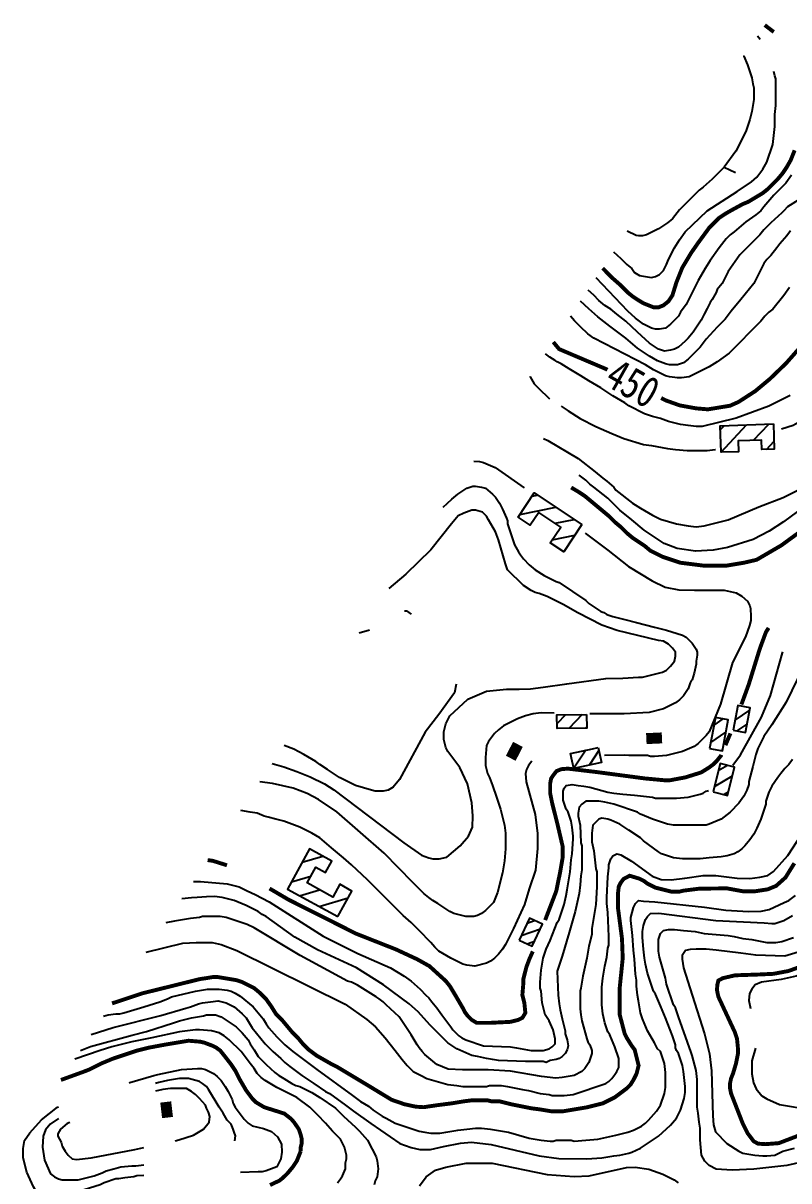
# Model space of a CAD drawing. Extents: x 35515948 to 35520624, y 3302916 to 3308279.
# Drawn here: x 35517563 to 35518052, y 3306850 to 3307589 of the extents above; entities that cross this region are included whole.
import ezdxf
from ezdxf.enums import TextEntityAlignment as Align

# ---------------------------------------------------------------- set-up
doc = ezdxf.new("R2010")
doc.units = 0
doc.header["$LTSCALE"] = 10000
doc.header["$MEASUREMENT"] = 0
doc.layers.get('0').update_dxf_attribs({"linetype": 'CONTINUOUS'})
for name, color, linetype in [('2111', 7, 'CONTINUOUS'), ('2113', 7, 'CONTINUOUS'), ('8112', 34, 'CONTINUOUS'), ('8130', 34, 'CONTINUOUS'), ('HY_DX_DGXZ', 3, 'CONTINUOUS')]:
    doc.layers.add(name, color=color, linetype=linetype)
doc.styles.add('正等线体', font='simhei.ttf', dxfattribs={"width": 0.8})

# ---------------------------------------------------------------- blocks, each defined once
blk = doc.blocks.new('401')
at = {"const_width": 0.7}
blk.add_lwpolyline([(-0.5, 0), (0.5, 0)], dxfattribs=at)
blk = doc.blocks.new('1002')
blk.add_lwpolyline([(0, 0), (0.8, 0)])

msp = doc.modelspace()

# ---------------------------------------------------------------- linework, layer by layer
at = {"layer": '2113', "linetype": 'Continuous', "ltscale": 0.005}
for p, q in [((35518008.35, 3307329.49), (35518010.98, 3307332.3)), ((35518008.82, 3307315.35), (35518025.12, 3307332.77)), ((35518029.57, 3307322.9), (35518039.25, 3307333.24)), ((35518037.86, 3307317.12), (35518042.65, 3307322.24)), ((35517888.01, 3307287.23), (35517891.36, 3307287.91)), ((35517880.21, 3307275.44), (35517903.15, 3307280.1)), ((35517902.86, 3307269.84), (35517914.94, 3307272.3)), ((35517900.96, 3307259.25), (35517915.37, 3307262.18)), ((35518019.44, 3307152.96), (35518020.12, 3307153.42)), ((35517909.34, 3307147.49), (35517904, 3307142)), ((35517920.04, 3307147.63), (35517911.43, 3307138.78)), ((35518004.31, 3307140.93), (35518010.1, 3307144.9)), ((35518017.74, 3307143.97), (35518027.21, 3307150.44)), ((35517922.96, 3307139.77), (35517922.14, 3307138.93)), ((35518019.21, 3307137.14), (35518025.52, 3307141.45)), ((35518002.23, 3307129.71), (35518011.92, 3307136.36)), ((35517922.3, 3307124.91), (35517914.78, 3307113.3)), ((35517930.74, 3307124.65), (35517924.77, 3307115.43)), ((35518009.02, 3307124.58), (35518009.83, 3307125.14)), ((35518012.83, 3307115.14), (35518007.02, 3307111.63)), ((35518015.89, 3307108.31), (35518004.49, 3307101.44)), ((35518013.36, 3307098.12), (35518010.73, 3307096.54)), ((35517741.18, 3307053.23), (35517754.41, 3307057.08)), ((35517734.38, 3307040.83), (35517746.6, 3307044.39)), ((35517755.59, 3307047.01), (35517756.39, 3307047.24)), ((35517739.51, 3307031.91), (35517752.26, 3307035.62)), ((35517751.91, 3307025.1), (35517770.51, 3307030.53)), ((35517884.83, 3307014.3), (35517889.61, 3307016.03)), ((35517881.12, 3307006.37), (35517893.39, 3307010.82)), ((35517884.9, 3307001.16), (35517889.69, 3307002.89))]:
    msp.add_line(p, q, dxfattribs=at)
for points in [[(35518042.28, 3307333.34), (35518042.82, 3307317.28), (35518034.91, 3307317.02), (35518034.71, 3307323.07), (35518019.8, 3307322.57), (35518020.03, 3307315.61), (35518008.82, 3307315.23), (35518008.26, 3307332.21)], [(35517919.9, 3307269.02), (35517908.34, 3307251.56), (35517899.67, 3307257.3), (35517906.41, 3307267.48), (35517892.3, 3307276.83), (35517886.91, 3307268.7), (35517879.15, 3307273.84), (35517889.34, 3307289.24)], [(35518016.55, 3307137.65), (35518024.52, 3307136.14), (35518027.51, 3307152.03), (35518019.54, 3307153.53)], [(35517922.85, 3307147.67), (35517922.97, 3307138.94), (35517904.05, 3307138.68), (35517903.93, 3307147.41)], [(35518001.53, 3307125.97), (35518009.7, 3307124.45), (35518013.39, 3307144.29), (35518005.22, 3307145.81)], [(35517930.31, 3307126.62), (35517932.36, 3307117.06), (35517914.7, 3307113.28), (35517913.69, 3307117.97), (35517912.65, 3307122.85), (35517926.71, 3307125.85)], [(35518003.7, 3307098.28), (35518012.84, 3307096.02), (35518017.31, 3307114.03), (35518008.17, 3307116.29)], [(35517763.92, 3307018.51), (35517772.91, 3307034.9), (35517765.13, 3307039.17), (35517760.66, 3307031.02), (35517744.21, 3307040.04), (35517749.78, 3307050.19), (35517756.11, 3307046.72), (35517760.08, 3307053.97), (35517745.87, 3307061.77), (35517731.8, 3307036.13)], [(35517879.8, 3307003.54), (35517888.16, 3306999.63), (35517894.71, 3307013.65), (35517886.35, 3307017.56)]]:
    msp.add_lwpolyline(points, close=True, dxfattribs=at)
at = {"layer": 'HY_DX_DGXZ', "linetype": 'Continuous', "ltscale": 0.005, "const_width": 2.5}
for points, elevation in [([(35518042.56, 3307583.85), (35518042.02, 3307584.19), (35518036.73, 3307588.2)], 475), ([(35517933.12, 3307432.93), (35517938.99, 3307426.91), (35517944.07, 3307422.46), (35517949.15, 3307417.38), (35517952.32, 3307414.84), (35517956.13, 3307412.3), (35517959.31, 3307410.4), (35517965.66, 3307407.86), (35517968.83, 3307407.86), (35517972.01, 3307409.13), (35517975.18, 3307411.67), (35517977.72, 3307415.48), (35517980.26, 3307423.73), (35517982.8, 3307430.08), (35517984.07, 3307433.26), (35517989.79, 3307442.78), (35517994.23, 3307449.13), (35518001.22, 3307458.66), (35518007.57, 3307465.01), (35518011.38, 3307467.55), (35518015.82, 3307470.09), (35518022.81, 3307473.9), (35518025.98, 3307475.17), (35518035.51, 3307480.88), (35518038.68, 3307483.42), (35518045.03, 3307489.77), (35518048.21, 3307493.58), (35518050.75, 3307497.39), (35518053.29, 3307501.84), (35518055.83, 3307508.19)], 475), ([(35517936.19, 3307367.92), (35517935.18, 3307368.49), (35517909.78, 3307379.28), (35517905.33, 3307381.19), (35517901.59, 3307385.68), (35517901.59, 3307385.68)], 450), ([(35518058.37, 3307381.19), (35518050.53, 3307372.27), (35518040.12, 3307362.2), (35518030.67, 3307354.32), (35518019.95, 3307347.39), (35518014.55, 3307344.99), (35518000.4, 3307342.67), (35517992.84, 3307343.3), (35517982.44, 3307345.19), (35517973.61, 3307348.34), (35517970.56, 3307349.91)], 450), ([(35518021.82, 3307154.07), (35518026.49, 3307166.85), (35518033.6, 3307189.77), (35518037.51, 3307200.36), (35518039.22, 3307203.02)], 425), ([(35518011.61, 3307128.05), (35518014.81, 3307135.62)], 425), ([(35517896.39, 3307016.31), (35517903.47, 3307034.76), (35517905.99, 3307047.04), (35517907.57, 3307056.18), (35517907.57, 3307063.42), (35517904.42, 3307076.96), (35517900.89, 3307090.99), (35517899.62, 3307097.34), (35517899.62, 3307103.69), (35517900.25, 3307106.87), (35517901.45, 3307108.68), (35517903.66, 3307111.51), (35517906.81, 3307112.77), (35517910.91, 3307113.09), (35517929.51, 3307110.88), (35517960.4, 3307106.79), (35517973.28, 3307105.6), (35517975.82, 3307105.6), (35517985.98, 3307107.5), (35517996.14, 3307110.68), (35518001.22, 3307113.85), (35518003.76, 3307115.76), (35518006.3, 3307118.3), (35518008.84, 3307121.47), (35518009.03, 3307121.93)], 425), ([(35517680.7, 3307054.65), (35517684.02, 3307054.19), (35517693.04, 3307051.33)], 425), ([(35517619.6, 3306963.09), (35517638.93, 3306969.5), (35517675.81, 3306978.63), (35517679.91, 3306979.23), (35517683.72, 3306979.87), (35517687.53, 3306979.87), (35517698.96, 3306977.96), (35517702.77, 3306976.69), (35517710.39, 3306972.88), (35517714.2, 3306969.71), (35517718.01, 3306965.9), (35517721.18, 3306961.45), (35517724.36, 3306956.37), (35517728.17, 3306952.56), (35517734.52, 3306944.94), (35517738.33, 3306941.13), (35517741.5, 3306937.32), (35517745.31, 3306933.51), (35517750.39, 3306929.7), (35517759.28, 3306924.62), (35517763.09, 3306922.72), (35517783.76, 3306910.31), (35517798.26, 3306901.49), (35517806.45, 3306898.65), (35517813.71, 3306897.08), (35517818.75, 3306896.76), (35517827.26, 3306898.02), (35517836.75, 3306899.22), (35517844.37, 3306900.49), (35517849.45, 3306901.13), (35517859.61, 3306901.13), (35517862.15, 3306900.49), (35517867.23, 3306900.49), (35517874.85, 3306898.59), (35517887.55, 3306896.05), (35517892.63, 3306895.41), (35517900.25, 3306894.14), (35517902.79, 3306894.14), (35517907.87, 3306894.14), (35517915.49, 3306895.41), (35517923.11, 3306896.68), (35517933.27, 3306899.22), (35517940.89, 3306903.03), (35517948.51, 3306908.75), (35517951.05, 3306911.29), (35517952.96, 3306914.46), (35517954.86, 3306918.27), (35517956.13, 3306923.35), (35517953.59, 3306933.51), (35517951.69, 3306936.05), (35517948.51, 3306941.13), (35517947.24, 3306943.67), (35517943.94, 3306956.27), (35517943.94, 3306961.31), (35517943.94, 3306972.02), (35517945.97, 3306991.93), (35517945.51, 3307004.46), (35517942.99, 3307023.68), (35517942.99, 3307033.76), (35517943.43, 3307037.65), (35517944.7, 3307040.19), (35517946.61, 3307042.73), (35517950.42, 3307044.64), (35517956.77, 3307042.73), (35517959.31, 3307041.46), (35517961.85, 3307039.56), (35517966.93, 3307037.02), (35517977.09, 3307034.48), (35517982.17, 3307034.48), (35517984.71, 3307035.11), (35517989.79, 3307035.75), (35517994.87, 3307036.38), (35518012.47, 3307036.59), (35518022.87, 3307034.7), (35518030.44, 3307034.7), (35518038.63, 3307035.96), (35518043.99, 3307038.16), (35518049.98, 3307043.51), (35518055.66, 3307052.65)], 450), ([(35517720.26, 3307036.5), (35517732.31, 3307029.4), (35517775.49, 3307007.67), (35517801.02, 3306997.59), (35517814.58, 3306991.29), (35517822.46, 3306986.88), (35517832.94, 3306977.33), (35517835.48, 3306974.15), (35517839.29, 3306967.8), (35517843.74, 3306960.18), (35517845.01, 3306957.64), (35517846.91, 3306955.1), (35517849.45, 3306952.56), (35517852.63, 3306950.66), (35517861.52, 3306950.66), (35517874.22, 3306951.29), (35517879.3, 3306952.56), (35517881.84, 3306953.83), (35517883.74, 3306957.01), (35517883.11, 3306963.36), (35517881.84, 3306968.44), (35517882.47, 3306976.06), (35517882.47, 3306978.6), (35517884.38, 3306986.22), (35517886.28, 3306991.3), (35517888.51, 3306996.31)], 425)]:
    msp.add_lwpolyline(points, dxfattribs=dict(at, elevation=elevation))
at = {"layer": 'HY_DX_DGXZ', "ltscale": 0.005, "flags": 128}
for points, elevation in [([(35518032.2, 3307581.42), (35518033.87, 3307579.25)], 480), ([(35517777.61, 3307199.89), (35517784.11, 3307201.89)], 405)]:
    msp.add_lwpolyline(points, dxfattribs=dict(at, elevation=elevation))
at = {"layer": 'HY_DX_DGXZ', "linetype": 'Continuous', "ltscale": 0.005, "flags": 128}
for points, elevation in [([(35518023.44, 3307568.28), (35518023.44, 3307568.28), (35518025.62, 3307562.86), (35518028.52, 3307554.54), (35518029.16, 3307550.73), (35518029.79, 3307548.19), (35518029.79, 3307540.57), (35518028.52, 3307532.95), (35518027.25, 3307527.87), (35518024.71, 3307520.25), (35518018.36, 3307507.55), (35518010.74, 3307497.39), (35518003.12, 3307489.77), (35517997.41, 3307484.69), (35517994.87, 3307482.79), (35517982.17, 3307470.09), (35517977.72, 3307464.37), (35517974.55, 3307461.83), (35517968.83, 3307458.02), (35517961.21, 3307454.21), (35517958.67, 3307453.58), (35517956.13, 3307453.58), (35517954.57, 3307453.76), (35517948.82, 3307456.46)], 485), ([(35517940.03, 3307443.28), (35517944.7, 3307438.97), (35517948.51, 3307435.16), (35517951.69, 3307432.62), (35517953.59, 3307430.08), (35517956.77, 3307428.18), (35517964.39, 3307426.91), (35517966.93, 3307427.54), (35517969.47, 3307428.81), (35517972.01, 3307431.35), (35517973.91, 3307435.16), (35517975.18, 3307438.34), (35517978.99, 3307445.96), (35517982.17, 3307451.04), (35517985.98, 3307456.12), (35517999.84, 3307469.56), (35518019.07, 3307481.84), (35518028.21, 3307488.14), (35518031.7, 3307491.04), (35518035.51, 3307496.12), (35518038.05, 3307500.57), (35518041.86, 3307512), (35518042.49, 3307517.71), (35518043.13, 3307523.43), (35518043.13, 3307531.05), (35518043.76, 3307536.76), (35518043.76, 3307538.67), (35518043.76, 3307542.48), (35518043.76, 3307546.29), (35518043.76, 3307553.91), (35518043.13, 3307555.81), (35518042.47, 3307558.48)], 480), ([(35518053.92, 3307492.31), (35518050.11, 3307487.23), (35518042.49, 3307479.61), (35518036.14, 3307471.99), (35518034.24, 3307469.45), (35518031.06, 3307466.91), (35518024.71, 3307462.47), (35518017.09, 3307456.12), (35518014.55, 3307454.21), (35518012.01, 3307451.67), (35518007.57, 3307445.96), (35518001.85, 3307437.7), (35517998.68, 3307432.62), (35517994.23, 3307425), (35517986.61, 3307409.76), (35517982.8, 3307404.68), (35517981.53, 3307402.14), (35517976.45, 3307397.06), (35517973.28, 3307394.52), (35517969.47, 3307393.89), (35517966.93, 3307393.89), (35517964.39, 3307394.52), (35517959.31, 3307397.06), (35517954.23, 3307400.87), (35517949.15, 3307405.32), (35517928.93, 3307426.65)], 470), ([(35518062.18, 3307478.98), (35518051.31, 3307472.04), (35518048.84, 3307469.45), (35518047.57, 3307468.18), (35518040.59, 3307461.83), (35518036.14, 3307457.39), (35518033.6, 3307454.21), (35518020.9, 3307441.51), (35518013.28, 3307430.72), (35518010.74, 3307425.64), (35518009.47, 3307423.1), (35518006.3, 3307419.29), (35518005.66, 3307417.38), (35518003.12, 3307412.94), (35518001.85, 3307411.03), (35517999.95, 3307407.22), (35517998.04, 3307403.41), (35517996.14, 3307399.6), (35517991.06, 3307391.98), (35517987.88, 3307388.17), (35517985.98, 3307386.27), (35517981.53, 3307382.46), (35517978.99, 3307381.19), (35517976.45, 3307380.55), (35517972.64, 3307379.92), (35517968.83, 3307381.19), (35517963.12, 3307385), (35517955.5, 3307391.98), (35517947.88, 3307398.97), (35517942.16, 3307403.41), (35517938.35, 3307406.59), (35517934.54, 3307409.13), (35517930.73, 3307412.3), (35517927.49, 3307415.56), (35517923.78, 3307418.93)], 465), ([(35518053.29, 3307456.75), (35518050.75, 3307453.58), (35518046.3, 3307448.5), (35518044.4, 3307445.96), (35518040.59, 3307440.88), (35518038.05, 3307438.34), (35518036.14, 3307435.8), (35518029.79, 3307423.1), (35518021.54, 3307412.94), (35518015.19, 3307405.32), (35518011.38, 3307400.24), (35518006.3, 3307395.16), (35517999.31, 3307387.54), (35517995.5, 3307382.46), (35517987.88, 3307374.84), (35517984.71, 3307372.3), (35517980.9, 3307371.03), (35517975.82, 3307371.03), (35517973.28, 3307371.66), (35517968.2, 3307373.57), (35517963.12, 3307376.74), (35517955.5, 3307381.82), (35517947.88, 3307388.17), (35517942.8, 3307391.98), (35517937.72, 3307395.79), (35517929.99, 3307401.86), (35517924.25, 3307406.95), (35517919.02, 3307411.8)], 460), ([(35518052.65, 3307420.56), (35518048.84, 3307415.48), (35518041.86, 3307406.59), (35518039.32, 3307404.68), (35518036.78, 3307402.14), (35518034.24, 3307398.97), (35518013.92, 3307378.65), (35518006.3, 3307372.93), (35518001.22, 3307369.76), (35517988.52, 3307363.41), (35517983.44, 3307362.77), (35517980.9, 3307362.77), (35517975.82, 3307363.41), (35517973.28, 3307364.04), (35517965.66, 3307367.85), (35517960.58, 3307371.03), (35517927.56, 3307388.17), (35517923.67, 3307390.99), (35517919.04, 3307395.43), (35517915.24, 3307399.32), (35517912.59, 3307402.17)], 455), ([(35517895.36, 3307324.15), (35517898.02, 3307322.75), (35517917.55, 3307311.29), (35517928.4, 3307302.78), (35517933.27, 3307298.64), (35517935.81, 3307296.73), (35517940.26, 3307292.92), (35517941.53, 3307291.02), (35517952.32, 3307282.76), (35517957.4, 3307279.59), (35517965.02, 3307275.14), (35517970.1, 3307272.6), (35517980.26, 3307269.43), (35517987.88, 3307268.16), (35517992.96, 3307267.52), (35517998.04, 3307268.16), (35518013.28, 3307271.97), (35518032.91, 3307280.3), (35518048.53, 3307286.29), (35518057.48, 3307290.89)], 435), ([(35517721.86, 3307116.33), (35517729.47, 3307114.23), (35517737.63, 3307111.36), (35517746.18, 3307107.83), (35517755.32, 3307103.42), (35517761.31, 3307099.64), (35517806.07, 3307065.62), (35517817.42, 3307057.75), (35517822.14, 3307056.18), (35517824.67, 3307055.55), (35517828.76, 3307055.55), (35517833.49, 3307056.49), (35517842, 3307063.73), (35517847.36, 3307070.03), (35517849.88, 3307075.7), (35517850.2, 3307082.95), (35517849.57, 3307091.14), (35517846.73, 3307103.42), (35517841.83, 3307113.85), (35517834.21, 3307124.01), (35517832.94, 3307126.55), (35517831.67, 3307131.63), (35517831.67, 3307136.71), (35517832.94, 3307141.79), (35517835.48, 3307146.87), (35517846.9, 3307157.48), (35517858.88, 3307162.51), (35517871.72, 3307163.9), (35517879.7, 3307163.8), (35517886.95, 3307164.11), (35517895.15, 3307165.06), (35517910.28, 3307167.26), (35517935.18, 3307170.73), (35517945.97, 3307171), (35517956.13, 3307171.64), (35517958.67, 3307171.64), (35517971.37, 3307174.81), (35517973.91, 3307176.08), (35517976.45, 3307178.62), (35517978.99, 3307181.8), (35517979.63, 3307184.97), (35517979.63, 3307187.51), (35517977.72, 3307190.05), (35517975.18, 3307192.59), (35517972.01, 3307194.5), (35517968.91, 3307194.98), (35517942.43, 3307201.28), (35517932.66, 3307204.74), (35517917.22, 3307212.62), (35517907.87, 3307217.99), (35517897.71, 3307223.07), (35517892.63, 3307224.98), (35517890.09, 3307225.61), (35517887.55, 3307226.88), (35517882.47, 3307230.06), (35517872.31, 3307240.22), (35517871.04, 3307244.03), (35517866.6, 3307259.27), (35517864.69, 3307264.35), (35517860.25, 3307271.97), (35517858.98, 3307274.51), (35517856.44, 3307277.05), (35517851.99, 3307278.32), (35517849.45, 3307278.32), (35517844.37, 3307276.41), (35517840.9, 3307274.64), (35517836.49, 3307269.6), (35517823.25, 3307252.9), (35517807.32, 3307237.33), (35517796.5, 3307228.19)], 410), ([(35517806.42, 3307213.9), (35517807.84, 3307213.9), (35517810.87, 3307211.88)], 405), ([(35518064.77, 3307185), (35518050.36, 3307155.57), (35518041.22, 3307141.16), (35518036.14, 3307133.54), (35518034.24, 3307129.73), (35518032.33, 3307125.92), (35518031.06, 3307122.11), (35518029.16, 3307114.49), (35518026.62, 3307104.96), (35518026.62, 3307103.06), (35518025.35, 3307099.25), (35518023.44, 3307095.44), (35518020.27, 3307090.99), (35518014.55, 3307085.28), (35518008.84, 3307080.83), (35518001.22, 3307077.66), (35517999.31, 3307077.02), (35517978.36, 3307077.02), (35517974.55, 3307077.66), (35517965.02, 3307080.83), (35517957.4, 3307084.01), (35517955.5, 3307085.28), (35517940.26, 3307090.36), (35517934.54, 3307091.63), (35517930.73, 3307092.26), (35517922.48, 3307092.26), (35517919.94, 3307090.36), (35517918.03, 3307088.45), (35517917.4, 3307084.64), (35517917.4, 3307082.74), (35517918.67, 3307077.02), (35517919.3, 3307065.59), (35517919.94, 3307063.69), (35517919.94, 3307048.45), (35517919.3, 3307044.64), (35517918.67, 3307038.92), (35517918.03, 3307033.21), (35517916.76, 3307027.49), (35517915.49, 3307021.78), (35517911.68, 3307008.44), (35517907.24, 3306993.2), (35517904.06, 3306983.68), (35517904.7, 3306968.44), (35517905.33, 3306962.72), (35517905.97, 3306958.91), (35517907.24, 3306953.2), (35517909.14, 3306945.58), (35517909.14, 3306943.67), (35517910.41, 3306939.86), (35517911.05, 3306936.05), (35517910.41, 3306933.51), (35517909.14, 3306930.97), (35517907.24, 3306929.07), (35517905.33, 3306927.8), (35517903.43, 3306927.16), (35517899.62, 3306926.53), (35517897.08, 3306925.26), (35517895.17, 3306925.89), (35517889.46, 3306925.89), (35517885.65, 3306925.89), (35517883.74, 3306925.89), (35517866.6, 3306926.53), (35517862.79, 3306927.16), (35517858.98, 3306927.8), (35517853.26, 3306929.07), (35517849.45, 3306929.7), (35517843.74, 3306932.24), (35517839.93, 3306934.15), (35517834.21, 3306937.96), (35517822.78, 3306949.39), (35517815.16, 3306957.64), (35517809.47, 3306962.88), (35517793.07, 3306974.85), (35517775.74, 3306985.88), (35517750.83, 3306997.21), (35517736.4, 3307005.41), (35517718.01, 3307018.6), (35517715.47, 3307019.87), (35517712.93, 3307021.78), (35517705.31, 3307025.59), (35517697.69, 3307028.76), (35517690.07, 3307030.67), (35517684.99, 3307031.3), (35517680.03, 3307031.14), (35517673.92, 3307030.77), (35517670.31, 3307030.58), (35517664.23, 3307029.97)], 435), ([(35517839.43, 3307167), (35517838.57, 3307161.47), (35517828.49, 3307147.73), (35517819.66, 3307136.39), (35517803.27, 3307106.15), (35517799.29, 3307101.15), (35517796.11, 3307099.25), (35517792.94, 3307098.61), (35517787.86, 3307098.61), (35517785.32, 3307099.25), (35517775.16, 3307102.42), (35517765, 3307107.5), (35517757.38, 3307112.58), (35517752.3, 3307115.76), (35517749.76, 3307117.66), (35517742.26, 3307122.1), (35517735.77, 3307125.43), (35517729.6, 3307127.93)], 405), ([(35518142.45, 3307080.49), (35518128.89, 3307060.53), (35518099.26, 3307014.86), (35518087.6, 3306998.79), (35518082.87, 3306993.12), (35518075.62, 3306988.08), (35518066.16, 3306983.99), (35518056.71, 3306980.53), (35518047.25, 3306978.32), (35518034.73, 3306976.67), (35518030.57, 3306974.85), (35518028.48, 3306972.08), (35518026.92, 3306969.3), (35518026.66, 3306964.96), (35518027.54, 3306959.77)], 480), ([(35517614.13, 3306954.89), (35517617.04, 3306955.74), (35517622.12, 3306956.37), (35517624.66, 3306956.37), (35517627.2, 3306957.01), (35517639.9, 3306960.82), (35517650.06, 3306963.99), (35517655.14, 3306965.9), (35517657.68, 3306967.17), (35517672.92, 3306970.98), (35517680.54, 3306972.25), (35517683.08, 3306972.25), (35517688.16, 3306972.25), (35517693.24, 3306971.61), (35517695.78, 3306970.98), (35517698.32, 3306969.71), (35517701.5, 3306967.8), (35517709.75, 3306960.82), (35517716.1, 3306953.2), (35517718.01, 3306950.02), (35517719.91, 3306947.48), (35517724.99, 3306941.77), (35517730.07, 3306936.69), (35517735.15, 3306932.24), (35517750.39, 3306920.81), (35517773.25, 3306904.3), (35517778.33, 3306900.49), (35517783.41, 3306897.32), (35517786.59, 3306894.78), (35517792.3, 3306890.97), (35517794.84, 3306889.7), (35517800.56, 3306886.52), (35517815.8, 3306881.44), (35517819.61, 3306880.81), (35517823.42, 3306880.17), (35517829.13, 3306880.17), (35517832.94, 3306880.81), (35517836.75, 3306881.44), (35517840.56, 3306882.08), (35517846.28, 3306882.71), (35517851.99, 3306883.35), (35517855.8, 3306883.35), (35517861.52, 3306882.71), (35517865.33, 3306882.08), (35517869.14, 3306881.44), (35517872.95, 3306880.81), (35517886.28, 3306877), (35517893.9, 3306875.73), (35517899.62, 3306875.09), (35517901.52, 3306875.09), (35517903.43, 3306875.73), (35517907.24, 3306875.73), (35517912.95, 3306875.73), (35517914.86, 3306875.09), (35517922.48, 3306875.73), (35517930.1, 3306876.36), (35517935.81, 3306877.63), (35517941.53, 3306878.9), (35517949.15, 3306880.81), (35517952.96, 3306882.08), (35517958.04, 3306884.62), (35517960.58, 3306886.52), (35517962.48, 3306888.43), (35517967.56, 3306894.14), (35517970.1, 3306897.95), (35517972.64, 3306905.57), (35517973.28, 3306909.38), (35517973.28, 3306918.91), (35517972.64, 3306924.62), (35517970.1, 3306932.24), (35517968.2, 3306934.15), (35517966.29, 3306937.96), (35517961.85, 3306945.58), (35517958.67, 3306953.2), (35517957.4, 3306957.01), (35517956.77, 3306960.82), (35517956.13, 3306964.63), (35517955.5, 3306968.44), (35517954.86, 3306974.15), (35517954.86, 3306977.96), (35517954.23, 3306981.77), (35517953.59, 3306991.3), (35517952.96, 3306997.01), (35517952.32, 3307006.54), (35517951.69, 3307010.35), (35517951.05, 3307016.06), (35517951.05, 3307017.97), (35517952.96, 3307024.32), (35517954.23, 3307026.86), (35517956.13, 3307028.76), (35517959.2, 3307028.4), (35517966.45, 3307028.08), (35517998.29, 3307024.62), (35518011.84, 3307022.73), (35518026.34, 3307021.78), (35518034.54, 3307022.1), (35518039.58, 3307023.04), (35518049.04, 3307027.45), (35518052.02, 3307028.76), (35518056.46, 3307031.94)], 455), ([(35517606.32, 3306943.19), (35517620.4, 3306947.77), (35517650.77, 3306955.36), (35517666.85, 3306960.04), (35517669.75, 3306960.82), (35517674.83, 3306962.72), (35517677.37, 3306963.36), (35517682.45, 3306963.99), (35517687.53, 3306964.63), (35517692.61, 3306963.36), (35517697.69, 3306960.82), (35517702.77, 3306956.37), (35517705.31, 3306953.83), (35517709.12, 3306947.48), (35517717.37, 3306937.32), (35517722.45, 3306932.24), (35517727.53, 3306927.8), (35517730.07, 3306925.26), (35517733.25, 3306922.72), (35517740.87, 3306917), (35517748.49, 3306911.92), (35517756.11, 3306906.84), (35517758.65, 3306905.57), (35517768.81, 3306897.95), (35517773.89, 3306894.14), (35517785.02, 3306886.37), (35517803.62, 3306873.46), (35517810.87, 3306870.94), (35517816.23, 3306869.68), (35517823.16, 3306869.68), (35517831.36, 3306871.57), (35517842.39, 3306873.77), (35517849.33, 3306874.4), (35517861.93, 3306872.83), (35517892.51, 3306865.58), (35517905.12, 3306864.01), (35517923.11, 3306863.66), (35517932.64, 3306864.3), (35517936.45, 3306864.93), (35517940.26, 3306865.57), (35517944.07, 3306866.2), (35517949.78, 3306867.47), (35517951.69, 3306868.11), (35517957.4, 3306870.65), (35517968.83, 3306878.27), (35517976.45, 3306885.25), (35517980.26, 3306889.7), (35517982.8, 3306894.78), (35517985.34, 3306902.4), (35517985.98, 3306906.21), (35517985.98, 3306910.02), (35517985.34, 3306915.73), (35517984.71, 3306919.54), (35517984.07, 3306923.35), (35517983.44, 3306925.26), (35517982.17, 3306929.07), (35517981.53, 3306930.97), (35517980.26, 3306932.88), (35517979.63, 3306934.78), (35517979.63, 3306936.69), (35517978.99, 3306938.59), (35517977.72, 3306942.4), (35517973.28, 3306953.83), (35517970.1, 3306961.45), (35517966.93, 3306969.07), (35517965.66, 3306970.98), (35517961.85, 3306982.41), (35517960.58, 3306988.12), (35517959.94, 3306991.93), (35517959.31, 3306997.65), (35517958.67, 3307005.27), (35517958.67, 3307009.08), (35517959.31, 3307012.89), (35517960.58, 3307016.7), (35517961.85, 3307018.6), (35517963.75, 3307020.51), (35517969.15, 3307020.84), (35518005.4, 3307016.12), (35518036.3, 3307014.54), (35518041.22, 3307014.16), (35518043.13, 3307014.16), (35518048.84, 3307016.06), (35518054.56, 3307019.24)], 460), ([(35518072.41, 3306864.36), (35518050.79, 3306859.58), (35518029.7, 3306857.06), (35518015.9, 3306856.54), (35518005.74, 3306857.24), (35518001.14, 3306859.58), (35517998.45, 3306862.27), (35517996.37, 3306866.18), (35517995.41, 3306875.81), (35517995.5, 3306879.54), (35517995.5, 3306883.35), (35517994.87, 3306887.16), (35517994.23, 3306892.87), (35517993.6, 3306896.68), (35517993.6, 3306899.86), (35517993.6, 3306903.03), (35517993.6, 3306914.46), (35517992.96, 3306920.18), (35517990.42, 3306929.7), (35517989.79, 3306931.61), (35517981.53, 3306954.47), (35517980.26, 3306958.28), (35517979.63, 3306960.18), (35517978.36, 3306962.09), (35517973.91, 3306975.42), (35517973.28, 3306979.23), (35517969.47, 3306992.57), (35517968.83, 3306996.38), (35517968.83, 3307004), (35517970.1, 3307007.81), (35517972.01, 3307009.71), (35517975.18, 3307010.35), (35517978.99, 3307010.35), (35517984.71, 3307009.71), (35517992.33, 3307009.08), (35517998.04, 3307007.81), (35518005.66, 3307007.17), (35518013.28, 3307006.54), (35518017.09, 3307005.9), (35518022.81, 3307004.63), (35518028.52, 3307004), (35518038.05, 3307002.09), (35518043.76, 3307002.09), (35518047.57, 3307002.73), (35518055.19, 3307005.27)], 465), ([(35518058.17, 3306995.77), (35518049.66, 3306993.25), (35518031.06, 3306993.84), (35518021.54, 3306995.11), (35518005.66, 3306997.01), (35517999.31, 3306997.65), (35517992.96, 3306997.65), (35517989.01, 3306997.53), (35517986.18, 3306996.9), (35517985.23, 3306995.64), (35517983.97, 3306993.76), (35517983.97, 3306991.24), (35517984.91, 3306985.88), (35517990.27, 3306968.24), (35517998.19, 3306943.6), (35518001.4, 3306930.76), (35518002.79, 3306919.91), (35518003.49, 3306891.26), (35518003.92, 3306885.54), (35518005.31, 3306880.94), (35518012.43, 3306873.56), (35518020.27, 3306868.74), (35518022.81, 3306867.47), (35518030.43, 3306866.2), (35518035.51, 3306865.57), (35518038.05, 3306865.57), (35518043.13, 3306866.2), (35518048.21, 3306868.74), (35518055.83, 3306870.65)], 470), ([(35517599.54, 3306933.03), (35517605.89, 3306935.5), (35517632.46, 3306942.86), (35517641.62, 3306945.09), (35517658.95, 3306950.66), (35517662.76, 3306951.93), (35517670.38, 3306953.83), (35517678, 3306955.1), (35517679.91, 3306955.74), (35517685.62, 3306955.74), (35517689.43, 3306954.47), (35517698.96, 3306948.12), (35517702.77, 3306944.31), (35517706.58, 3306939.86), (35517707.85, 3306937.32), (35517710.39, 3306933.51), (35517712.93, 3306929.07), (35517715.47, 3306926.53), (35517718.01, 3306923.99), (35517723.72, 3306918.91), (35517726.26, 3306917), (35517729.44, 3306915.1), (35517734.52, 3306911.92), (35517737.06, 3306910.65), (35517739.6, 3306910.02), (35517747.22, 3306906.21), (35517752.3, 3306903.03), (35517762.46, 3306896.05), (35517767.54, 3306890.97), (35517775.16, 3306883.98), (35517777.7, 3306881.44), (35517782.78, 3306875.73), (35517785.95, 3306870.01), (35517788.49, 3306864.93), (35517789.13, 3306862.39), (35517789.76, 3306857.31), (35517789.13, 3306852.23), (35517787.86, 3306849.69), (35517787.22, 3306847.15)], 465), ([(35517763.73, 3306848.42), (35517765.63, 3306850.96), (35517766.9, 3306852.87), (35517768.81, 3306857.31), (35517768.81, 3306861.12), (35517769.44, 3306863.66), (35517769.44, 3306866.2), (35517768.17, 3306871.28), (35517765.63, 3306876.36), (35517760.55, 3306881.44), (35517756.11, 3306886.52), (35517751.03, 3306891.6), (35517745.95, 3306896.68), (35517737.69, 3306903.03), (35517724.99, 3306909.38), (35517717.37, 3306913.83), (35517714.83, 3306915.73), (35517712.29, 3306918.27), (35517710.39, 3306921.45), (35517707.85, 3306924.62), (35517704.04, 3306929.7), (35517702.13, 3306932.24), (35517694.51, 3306939.86), (35517691.34, 3306942.4), (35517688.16, 3306944.31), (35517683.08, 3306945.58), (35517675.46, 3306946.21), (35517672.92, 3306946.21), (35517667.84, 3306945.58), (35517662.76, 3306944.94), (35517644.98, 3306941.13), (35517632.28, 3306938.59), (35517619.58, 3306935.42), (35517611.96, 3306932.88), (35517611.96, 3306932.88), (35517611.96, 3306932.88), (35517595.84, 3306927.49)], 470), ([(35518030.92, 3306934.39), (35518028.48, 3306926.42), (35518028.48, 3306918.08), (35518029.44, 3306912.36), (35518031.26, 3306908.45), (35518034.91, 3306904.11), (35518038.12, 3306902.03), (35518046.19, 3306898.56), (35518066.42, 3306895.17), (35518104.87, 3306894.5), (35518116.93, 3306893.09), (35518120.84, 3306892.96), (35518123.7, 3306893.22), (35518127.39, 3306894.82), (35518130.91, 3306895.82), (35518132.18, 3306897.73), (35518133.45, 3306898.36), (35518135.99, 3306901.54), (35518139.8, 3306907.25), (35518142.34, 3306912.33), (35518144.88, 3306919.95), (35518148.23, 3306931.68)], 480), ([(35517630.45, 3306912.35), (35517631.01, 3306912.56), (35517646.25, 3306917), (35517648.79, 3306917.64), (35517664.03, 3306920.81), (35517674.19, 3306921.45), (35517676.73, 3306921.45), (35517679.27, 3306920.81), (35517684.35, 3306918.27), (35517686.89, 3306916.37), (35517689.43, 3306913.83), (35517691.97, 3306910.02), (35517693.88, 3306906.84), (35517696.42, 3306901.76), (35517697.05, 3306899.22), (35517698.32, 3306896.68), (35517704.04, 3306889.06), (35517706.58, 3306886.52), (35517709.22, 3306884.8), (35517716.47, 3306883.22), (35517721.52, 3306881.33), (35517725.3, 3306877.87), (35517727.82, 3306873.14), (35517728.14, 3306868.1), (35517727.51, 3306863.69), (35517724.99, 3306858.58), (35517718.01, 3306856.04), (35517715.47, 3306855.41), (35517712.93, 3306855.41), (35517701.67, 3306855.04)], 480), ([(35517698.05, 3306875.34), (35517698.47, 3306878.42), (35517697.69, 3306880.81), (35517697.05, 3306882.71), (35517695.78, 3306885.89), (35517693.24, 3306888.43), (35517690.7, 3306892.87), (35517688.16, 3306896.68), (35517681.18, 3306908.11), (35517679.91, 3306910.02), (35517677.37, 3306911.92), (35517675.46, 3306913.19), (35517668.48, 3306915.1), (35517662.76, 3306915.1), (35517658.95, 3306914.46), (35517655.14, 3306913.83), (35517649.43, 3306912.56), (35517647.34, 3306911.96)], 485), ([(35517660.03, 3306875.34), (35517662.19, 3306875.81), (35517671.65, 3306878.85), (35517678.07, 3306882.76), (35517681.72, 3306887.1), (35517682.15, 3306890.74), (35517681.18, 3306893.51), (35517679.91, 3306896.05), (35517679.27, 3306897.95), (35517675.46, 3306902.4), (35517672.92, 3306904.94), (35517670.38, 3306906.84), (35517667.21, 3306908.75), (35517657.05, 3306908.75), (35517651.97, 3306908.11), (35517647.34, 3306906.95)], 490), ([(35517635.46, 3306852.87), (35517633.55, 3306852.23), (35517627.84, 3306851.6), (35517624.03, 3306850.96), (35517622.12, 3306850.96), (35517614.5, 3306848.42), (35517611.96, 3306847.15), (35517591.01, 3306840.49), (35517582.24, 3306839.79), (35517575.65, 3306839.79), (35517571.74, 3306841.88), (35517569.4, 3306845.78), (35517565.06, 3306855.15), (35517562.8, 3306864.36), (35517562.8, 3306870.35), (35517563.67, 3306875.38), (35517567.14, 3306880.41), (35517574.52, 3306888.75), (35517584.85, 3306896.73), (35517585.42, 3306896.93)], 480), ([(35517585.42, 3306889.53), (35517579.99, 3306885.97), (35517577.04, 3306882.32), (35517575.65, 3306878.16), (35517575.13, 3306871.3), (35517576.34, 3306862.97), (35517580.21, 3306854.14), (35517582.75, 3306852.23), (35517585.29, 3306850.96), (35517587.83, 3306850.33), (35517597.99, 3306850.33), (35517608.15, 3306852.87), (35517613.23, 3306854.77), (35517615.77, 3306856.04), (35517620.85, 3306857.31), (35517625.3, 3306858.58), (35517632.28, 3306859.22), (35517634.82, 3306859.22), (35517639.87, 3306859.82)], 485), ([(35517592.72, 3306886.97), (35517591.01, 3306886.23), (35517586.67, 3306882.76), (35517585.02, 3306879.72), (35517585.02, 3306878.16), (35517587.2, 3306874.46), (35517587.83, 3306871.92), (35517589.74, 3306868.74), (35517591.64, 3306866.2), (35517594.18, 3306863.66), (35517597, 3306863.23), (35517606.2, 3306864.36), (35517634.15, 3306869.65), (35517639.87, 3306870.91)], 490), ([(35517816.09, 3306846.48), (35517820.42, 3306852.2), (35517826.41, 3306856.54), (35517832.84, 3306858.37), (35517845.94, 3306860.97), (35517862.44, 3306860.97), (35517897.59, 3306853.77), (35517915.04, 3306852.46), (35517924.5, 3306852.9), (35517948.37, 3306858.19), (35517953.84, 3306858.37), (35517962.6, 3306857.24), (35517971.54, 3306854.03), (35517978.92, 3306850.38), (35517981.38, 3306848.45)], 465), ([(35517639.87, 3306853.01), (35517635.46, 3306852.87), (35517635.46, 3306852.87)], 480)]:
    msp.add_lwpolyline(points, dxfattribs=dict(at, elevation=elevation))
at = {"layer": 'HY_DX_DGXZ', "linetype": 'Continuous', "ltscale": 0.005}
for points, elevation in [([(35518047.51, 3307330.32), (35518054.96, 3307332.64), (35518063.9, 3307337.68), (35518078.83, 3307347.31), (35518091.41, 3307358.16), (35518108.41, 3307376.56), (35518114.16, 3307383.77), (35518116.46, 3307385.68), (35518119.58, 3307386.98), (35518125.09, 3307388.11), (35518130.13, 3307388.32), (35518143.13, 3307384.56), (35518163.31, 3307376.37), (35518173.71, 3307374.16), (35518179.07, 3307372.9), (35518200.19, 3307372.9), (35518207.11, 3307373.34), (35518212.19, 3307373.98), (35518217.27, 3307374.61), (35518219.81, 3307375.25), (35518227.43, 3307375.25), (35518233, 3307373.85)], 440), ([(35518052.88, 3307351.48), (35518039.33, 3307344.62), (35518018.41, 3307336.98), (35517996.8, 3307331.66), (35517992.96, 3307331.66), (35517987.88, 3307332.29), (35517982.8, 3307332.93), (35517975.18, 3307334.83), (35517970.1, 3307336.74), (35517965.02, 3307338.01), (35517959.94, 3307339.91), (35517949.78, 3307344.99), (35517947.24, 3307346.9), (35517939.62, 3307351.34), (35517932, 3307356.42), (35517924.38, 3307360.87), (35517919.3, 3307364.04), (35517911.68, 3307368.49), (35517906.6, 3307371.66), (35517904.06, 3307372.93), (35517902.72, 3307373.99), (35517899.38, 3307376.03), (35517896.62, 3307378.23)], 445), ([(35517886.8, 3307363.52), (35517886.8, 3307363.52), (35517889.46, 3307358.96), (35517892, 3307356.42), (35517899.12, 3307349.29)], 440), ([(35517906.58, 3307344.61), (35517911.05, 3307341.82), (35517918.67, 3307336.74), (35517928.83, 3307331.66), (35517938.99, 3307327.21), (35517946.61, 3307324.04), (35517959.31, 3307320.23), (35517964.39, 3307319.59), (35517974.55, 3307317.69), (35517979.63, 3307317.05), (35517987.25, 3307316.42), (35517999.95, 3307316.42), (35518005.03, 3307317.05), (35518005.29, 3307317.12)], 440), ([(35517850.79, 3307309.55), (35517854.53, 3307309.43), (35517857.07, 3307308.8), (35517864.54, 3307305.5), (35517883.07, 3307292.6)], 420), ([(35518061.73, 3307280.3), (35518048.8, 3307270.85), (35518039.66, 3307264.87), (35518029.26, 3307259.52), (35518012.87, 3307254.48), (35518003.72, 3307252.59), (35517992.38, 3307251.96), (35517980.71, 3307253.85), (35517972.52, 3307257), (35517959.59, 3307265.5), (35517951.69, 3307271.97), (35517944.07, 3307278.32), (35517936.45, 3307285.94), (35517927.56, 3307292.92), (35517925.02, 3307294.83), (35517922.48, 3307297.37), (35517918.08, 3307300.53)], 430), ([(35517831.15, 3307280.12), (35517836.75, 3307285.3), (35517836.75, 3307285.3), (35517840.56, 3307288.48), (35517842.47, 3307289.75), (35517846.28, 3307292.29), (35517850.09, 3307293.56), (35517851.99, 3307293.56), (35517855.8, 3307292.92), (35517858.34, 3307292.29), (35517862.79, 3307288.48), (35517864.69, 3307286.57), (35517867.23, 3307282.76), (35517869.14, 3307278.95), (35517871.68, 3307273.24), (35517872.31, 3307271.33), (35517872.31, 3307269.43), (35517876.76, 3307256.09), (35517879.3, 3307251.65), (35517880.57, 3307249.74), (35517882.47, 3307247.2), (35517886.28, 3307243.39), (35517890.09, 3307240.22), (35517895.81, 3307236.41), (35517899.62, 3307234.5), (35517903.43, 3307232.6), (35517905.33, 3307231.96), (35517922.48, 3307220.53), (35517924.38, 3307218.63), (35517932, 3307213.55), (35517933.91, 3307212.91), (35517935.81, 3307211.64), (35517939.62, 3307210.37), (35517947.24, 3307208.47), (35517954.86, 3307206.56), (35517966.29, 3307203.39), (35517973.91, 3307201.48), (35517984.07, 3307198.31), (35517986.61, 3307197.04), (35517990.42, 3307193.23), (35517992.96, 3307189.42), (35517993.6, 3307187.51), (35517993.6, 3307185.61), (35517992.96, 3307181.8), (35517992.96, 3307179.89), (35517991.69, 3307174.18), (35517990.42, 3307169.73), (35517989.79, 3307169.1), (35517989.15, 3307167.83), (35517987.88, 3307164.02), (35517986.61, 3307162.11), (35517984.71, 3307159.57), (35517982.17, 3307157.03), (35517979.63, 3307155.13), (35517972.01, 3307151.32), (35517962.92, 3307148.99), (35517946.85, 3307148.05), (35517927.93, 3307148.05), (35517924.98, 3307148.09)], 415), ([(35517922, 3307263.48), (35517936.41, 3307252.59), (35517949.68, 3307242.22), (35517964.81, 3307233.09), (35517973.01, 3307228.99), (35517981.84, 3307227.42), (35517991.92, 3307227.1), (35518010.84, 3307227.1), (35518018.4, 3307225.53), (35518022.19, 3307223.33), (35518025.65, 3307220.18), (35518027.23, 3307217.03), (35518027.54, 3307215.45), (35518027.89, 3307210.37), (35518027.89, 3307207.83), (35518026.92, 3307204.52), (35518024.41, 3307197.41), (35518016.07, 3307180.83), (35518008.52, 3307154.18), (35518001.22, 3307136.71), (35517999.31, 3307134.17), (35517994.23, 3307129.09), (35517991.69, 3307127.19), (35517984.07, 3307124.01), (35517973.91, 3307121.47), (35517966.29, 3307120.84), (35517963.75, 3307120.84), (35517961.85, 3307121.47), (35517957.4, 3307121.47), (35517949.78, 3307121.47), (35517946.98, 3307121.63), (35517934.28, 3307121.39)], 420), ([(35518016.24, 3307115.35), (35518021.19, 3307121.81), (35518034.73, 3307145.94), (35518040.46, 3307159.74), (35518048.01, 3307187.08), (35518048.22, 3307187.75)], 430), ([(35517902.16, 3307148.46), (35517893.9, 3307148.78), (35517888.82, 3307148.14), (35517883.74, 3307146.87), (35517878.66, 3307144.97), (35517869.77, 3307140.52), (35517866.6, 3307137.98), (35517864.06, 3307135.44), (35517860.25, 3307130.36), (35517858.98, 3307127.82), (35517858.34, 3307120.2), (35517858.34, 3307115.12), (35517859.61, 3307110.04), (35517860.88, 3307107.5), (35517862.79, 3307102.42), (35517865.33, 3307094.8), (35517867.87, 3307087.18), (35517870.41, 3307077.02), (35517871.04, 3307071.94), (35517871.04, 3307066.86), (35517871.04, 3307061.78), (35517870.41, 3307054.16), (35517869.14, 3307046.54), (35517865.96, 3307033.84), (35517863.42, 3307027.49), (35517858.34, 3307022.41), (35517855.8, 3307020.51), (35517853.26, 3307019.24), (35517850.72, 3307018.6), (35517845.64, 3307018.6), (35517838.02, 3307020.51), (35517835.48, 3307021.78), (35517827.86, 3307026.86), (35517824.69, 3307028.76), (35517822.15, 3307030.67), (35517818.97, 3307033.21), (35517811.74, 3307040.43), (35517793.46, 3307059.01), (35517763.2, 3307085.47), (35517751.53, 3307093.34), (35517744.28, 3307097.12), (35517735.46, 3307100.59), (35517722.06, 3307103.49), (35517714.13, 3307104.75)], 415), ([(35518054.52, 3307118.94), (35518052.02, 3307115.76), (35518049.48, 3307113.22), (35518046.94, 3307110.04), (35518045.03, 3307107.5), (35518041.22, 3307101.79), (35518039.32, 3307097.98), (35518037.41, 3307092.26), (35518037.41, 3307090.36), (35518034.24, 3307080.83), (35518031.7, 3307075.12), (35518029.79, 3307071.31), (35518027.25, 3307067.5), (35518024.08, 3307063.69), (35518022.17, 3307061.78), (35518019.63, 3307059.88), (35518017.09, 3307058.61), (35518012.65, 3307057.34), (35518008.84, 3307056.7), (35518001.22, 3307056.07), (35517995.5, 3307055.43), (35517984.07, 3307055.43), (35517978.36, 3307056.07), (35517970.74, 3307058.61), (35517968.83, 3307059.88), (35517959.31, 3307066.86), (35517957.4, 3307068.77), (35517949.78, 3307073.85), (35517945.97, 3307076.39), (35517944.07, 3307077.66), (35517938.35, 3307080.2), (35517936.45, 3307080.83), (35517932.64, 3307081.47), (35517930.73, 3307080.83), (35517926.92, 3307077.02), (35517926.29, 3307071.94), (35517926.29, 3307066.23), (35517927.56, 3307060.51), (35517928.19, 3307054.8), (35517928.83, 3307049.08), (35517929.46, 3307047.18), (35517929.46, 3307037.65), (35517928.83, 3307026.22), (35517927.56, 3307018.6), (35517926.92, 3307014.79), (35517926.29, 3307010.98), (35517926.29, 3307007.17), (35517924.38, 3306999.55), (35517923.75, 3306995.74), (35517923.11, 3306991.93), (35517921.84, 3306986.22), (35517920.57, 3306980.5), (35517919.94, 3306976.69), (35517919.3, 3306972.88), (35517918.67, 3306970.98), (35517918.67, 3306959.55), (35517919.3, 3306955.74), (35517919.94, 3306951.93), (35517923.11, 3306940.5), (35517923.75, 3306938.59), (35517925.02, 3306936.69), (35517926.29, 3306932.88), (35517926.29, 3306930.97), (35517924.38, 3306925.26), (35517921.84, 3306921.45), (35517919.94, 3306919.54), (35517914.86, 3306917), (35517911.05, 3306916.37), (35517907.24, 3306915.73), (35517903.23, 3306915.35), (35517894.09, 3306916.29), (35517874.23, 3306919.76), (35517860.04, 3306920.7), (35517843.65, 3306920.7), (35517834.51, 3306921.02), (35517827.23, 3306923.99), (35517823.42, 3306927.16), (35517819.61, 3306930.34), (35517817.7, 3306932.24), (35517815.8, 3306934.78), (35517814.53, 3306936.69), (35517810.72, 3306943.04), (35517808.18, 3306946.85), (35517803.1, 3306954.47), (35517794.84, 3306962.09), (35517792.94, 3306963.99), (35517790.4, 3306965.9), (35517788.49, 3306967.17), (35517776.43, 3306974.79), (35517772.62, 3306976.69), (35517770.06, 3306977.37), (35517739.8, 3306993.75), (35517710.49, 3307011.39), (35517705.94, 3307013.52), (35517692.61, 3307017.97), (35517688.8, 3307018.6), (35517677.37, 3307018.6), (35517675.46, 3307017.97), (35517669.75, 3307017.33), (35517665.94, 3307016.7), (35517659.63, 3307015.71), (35517653.99, 3307014.62)], 440), ([(35517887.88, 3307117.92), (35517885.65, 3307115.12), (35517884.38, 3307112.58), (35517883.74, 3307110.04), (35517884.24, 3307104.68), (35517889.92, 3307083.89), (35517891.49, 3307071.61), (35517891.49, 3307062.16), (35517890.23, 3307048.3), (35517886.28, 3307036.38), (35517883.11, 3307026.22), (35517876.12, 3307010.98), (35517871.04, 3307000.82), (35517869.14, 3306997.65), (35517866.6, 3306994.47), (35517864.06, 3306991.93), (35517861.52, 3306990.03), (35517858.98, 3306988.76), (35517851.36, 3306986.85), (35517846.28, 3306987.49), (35517843.74, 3306988.12), (35517836.12, 3306991.93), (35517828.5, 3306996.38), (35517825.96, 3306998.92), (35517823.42, 3307002.09), (35517815.8, 3307009.71), (35517810.72, 3307014.79), (35517805.64, 3307019.24), (35517800.56, 3307024.32), (35517782.78, 3307042.1), (35517772.62, 3307051.62), (35517767.54, 3307056.07), (35517759.92, 3307062.42), (35517752.3, 3307068.77), (35517747.22, 3307071.94), (35517739.6, 3307075.75), (35517734.52, 3307077.66), (35517729.44, 3307079.56), (35517724.36, 3307080.83), (35517719.28, 3307082.1), (35517716.74, 3307082.74), (35517712.29, 3307084.64), (35517707.85, 3307085.28), (35517701.85, 3307086.35)], 420), ([(35517671.6, 3307041.01), (35517676.05, 3307040.95), (35517693.24, 3307039.56), (35517700.86, 3307037.65), (35517705.94, 3307035.11), (35517711.02, 3307032.57), (35517719.94, 3307028.08), (35517754.62, 3307006.03), (35517776.68, 3306995.01), (35517797.49, 3306985.88), (35517806.31, 3306980.52), (35517810.72, 3306977.33), (35517816.43, 3306972.25), (35517820.24, 3306968.44), (35517822.15, 3306966.53), (35517824.05, 3306963.99), (35517827.23, 3306960.18), (35517830.4, 3306955.74), (35517836.12, 3306948.12), (35517837.39, 3306946.21), (35517841.2, 3306942.4), (35517843.1, 3306941.13), (35517845.64, 3306939.86), (35517857.07, 3306936.05), (35517874.22, 3306935.42), (35517878.03, 3306934.78), (35517887.55, 3306932.88), (35517895.17, 3306932.88), (35517898.98, 3306934.15), (35517900.89, 3306935.42), (35517902.79, 3306937.32), (35517902.79, 3306940.5), (35517901.52, 3306946.21), (35517898.98, 3306951.93), (35517896.44, 3306955.74), (35517894.54, 3306963.36), (35517893.9, 3306970.98), (35517893.27, 3306972.88), (35517893.27, 3306976.69), (35517893.9, 3306984.31), (35517894.54, 3306988.12), (35517895.17, 3306991.93), (35517897.08, 3306997.65), (35517899.62, 3307003.36), (35517904.06, 3307014.79), (35517905.33, 3307016.7), (35517907.24, 3307022.41), (35517908.51, 3307026.22), (35517909.78, 3307031.94), (35517910.41, 3307035.75), (35517911.05, 3307039.56), (35517911.68, 3307043.37), (35517912.32, 3307047.18), (35517912.95, 3307054.8), (35517913.59, 3307058.61), (35517914.22, 3307068.13), (35517914.22, 3307070.04), (35517913.59, 3307075.75), (35517912.95, 3307079.56), (35517911.68, 3307083.37), (35517911.05, 3307085.28), (35517909.78, 3307087.18), (35517907.87, 3307092.9), (35517907.87, 3307098.61), (35517908.51, 3307100.52), (35517909.78, 3307102.42), (35517913.59, 3307103.06), (35517917.4, 3307102.42), (35517921.21, 3307101.79), (35517925.02, 3307101.15), (35517936.45, 3307097.98), (35517940.26, 3307097.34), (35517945.97, 3307096.71), (35517953.59, 3307096.07), (35517959.31, 3307095.44), (35517965.02, 3307094.8), (35517966.93, 3307094.17), (35517980.26, 3307094.17), (35517987.88, 3307094.8), (35517995.5, 3307096.71), (35517997.41, 3307097.34), (35517999.31, 3307098.61), (35518000.87, 3307099.13)], 430), ([(35517641.37, 3306995.71), (35517664.78, 3307001.62), (35517673.29, 3307001.94), (35517683.69, 3307001.94), (35517689.37, 3307000.68), (35517699.45, 3306996.9), (35517768.49, 3306962.57), (35517782.36, 3306952.8), (35517788.03, 3306948.08), (35517794.21, 3306941.13), (35517800.56, 3306932.88), (35517805, 3306927.16), (35517808.18, 3306923.35), (35517811.99, 3306919.54), (35517817.07, 3306917), (35517820.88, 3306915.1), (35517834.21, 3306911.29), (35517839.93, 3306910.65), (35517843.74, 3306910.02), (35517858.98, 3306910.02), (35517860.88, 3306910.65), (35517868.5, 3306910.65), (35517872.31, 3306910.02), (35517881.84, 3306908.11), (35517885.65, 3306907.48), (35517893.27, 3306905.57), (35517898.98, 3306904.94), (35517900.89, 3306904.3), (35517908.51, 3306904.3), (35517914.22, 3306904.94), (35517935.18, 3306911.92), (35517937.08, 3306913.19), (35517938.99, 3306915.1), (35517940.89, 3306917.64), (35517942.16, 3306919.54), (35517943.43, 3306922.08), (35517943.43, 3306927.8), (35517940.89, 3306935.42), (35517937.72, 3306943.04), (35517936.45, 3306944.94), (35517934.54, 3306950.66), (35517933.27, 3306956.37), (35517932.64, 3306962.09), (35517932.64, 3306973.52), (35517933.27, 3306979.23), (35517933.91, 3306983.04), (35517934.54, 3306986.85), (35517935.81, 3306992.57), (35517936.45, 3306998.28), (35517937.08, 3307000.19), (35517937.08, 3307005.9), (35517936.45, 3307021.14), (35517935.81, 3307026.86), (35517935.81, 3307030.67), (35517936.45, 3307044), (35517937.08, 3307049.72), (35517937.08, 3307051.62), (35517938.35, 3307055.43), (35517939.62, 3307057.34), (35517942.16, 3307058.61), (35517944.7, 3307057.97), (35517951.63, 3307053.91), (35517964.87, 3307044.46), (35517970.55, 3307042.25), (35517976.85, 3307041.94), (35517985.68, 3307043.2), (35517997.34, 3307044.77), (35518005.54, 3307044.77), (35518019.09, 3307043.2), (35518027.29, 3307042.88), (35518033.59, 3307043.83), (35518038.63, 3307044.77), (35518042.42, 3307047.29), (35518051.56, 3307057.69), (35518065.74, 3307079.42)], 445)]:
    msp.add_lwpolyline(points, dxfattribs=dict(at, elevation=elevation))
at = {"layer": 'HY_DX_DGXZ', "linetype": 'Continuous', "ltscale": 0.005, "const_width": 2.5, "flags": 128}
for points, elevation in [([(35518069.63, 3307270.41), (35518066.42, 3307269.71), (35518047.32, 3307255.74), (35518031.52, 3307246.54), (35518023.44, 3307244.66), (35518012.01, 3307242.76), (35518005.03, 3307242.76), (35517998.04, 3307242.76), (35517982.8, 3307244.66), (35517971.37, 3307248.47), (35517963.75, 3307252.28), (35517959.94, 3307255.46), (35517952.32, 3307260.54), (35517948.51, 3307263.71), (35517944.7, 3307267.52), (35517940.89, 3307270.7), (35517937.08, 3307274.51), (35517921.84, 3307287.21), (35517918.03, 3307289.75), (35517913.05, 3307292.72)], 425), ([(35518067.11, 3306881.96), (35518045.67, 3306873.77), (35518037.16, 3306873.14), (35518032.43, 3306873.45), (35518029.6, 3306875.03), (35518025.81, 3306880.07), (35518022.66, 3306886.37), (35518015.19, 3306905.57), (35518014.55, 3306908.75), (35518014.55, 3306911.92), (35518015.19, 3306915.1), (35518016.46, 3306918.27), (35518018.36, 3306924.62), (35518019.63, 3306930.97), (35518019.63, 3306934.15), (35518019, 3306940.5), (35518017.51, 3306944.93), (35518007.11, 3306967.29), (35518006.17, 3306971.7), (35518006.48, 3306975.17), (35518007.11, 3306977.69), (35518009.91, 3306979.19), (35518017.72, 3306981.02), (35518032.91, 3306981.54), (35518042.28, 3306981.97), (35518051.92, 3306983.79), (35518060.86, 3306987)], 475), ([(35517740.23, 3306868.74), (35517740.23, 3306871.28), (35517740.87, 3306873.82), (35517740.87, 3306876.36), (35517740.23, 3306878.9), (35517738.96, 3306882.71), (35517736.02, 3306887), (35517734.13, 3306889.21), (35517729.71, 3306892.67), (35517716.79, 3306896.76), (35517714.83, 3306897.95), (35517711.66, 3306899.86), (35517709.12, 3306902.4), (35517705.31, 3306907.48), (35517700.86, 3306915.1), (35517698.32, 3306920.18), (35517695.78, 3306923.99), (35517691.34, 3306929.7), (35517688.8, 3306932.88), (35517686.26, 3306934.78), (35517683.72, 3306936.05), (35517678.64, 3306937.96), (35517676.1, 3306938.59), (35517668.48, 3306939.23), (35517660.86, 3306937.96), (35517653.24, 3306936.69), (35517643.08, 3306934.78), (35517635.46, 3306932.88), (35517627.84, 3306930.34), (35517620.22, 3306927.8), (35517612.6, 3306924.62), (35517607.52, 3306922.08), (35517604.98, 3306920.81), (35517601.8, 3306919.54), (35517601.8, 3306919.54), (35517586.94, 3306914.14), (35517586.94, 3306914.14)], 475), ([(35517720.57, 3306847), (35517726.56, 3306849.83), (35517728.8, 3306851.6), (35517731.98, 3306854.77), (35517735.15, 3306858.58), (35517737.69, 3306862.39), (35517740.23, 3306868.74), (35517740.23, 3306868.74)], 475)]:
    msp.add_lwpolyline(points, dxfattribs=dict(at, elevation=elevation))

# ---------------------------------------------------------------- block references
at = {"layer": '2111', "linetype": 'Continuous', "ltscale": 0.005, "xscale": 10, "yscale": 10, "zscale": 10}
for p, rotation in [((35517876.71, 3307124.15), 62.67171930944795), ((35517966.05, 3307132.5), 182.5927397021561), ((35517654.49, 3306895.11), 96.59935194826308)]:
    msp.add_blockref('401', p, dxfattribs=dict(at, rotation=rotation))
at = {"layer": '8130', "linetype": 'Continuous', "ltscale": 0.005, "xscale": 10, "yscale": 10, "zscale": 10, "rotation": 334.3124224490253}
msp.add_blockref('1002', (35518010.74, 3307497.39, 485), dxfattribs=at)

# ---------------------------------------------------------------- texts
at = {"layer": '8112', "linetype": 'Continuous', "ltscale": 0.005, "style": '正等线体', "width": 0.8}
msp.add_text('450', height=20, rotation=330.50861, dxfattribs=at).set_placement((35517938.32, 3307367.46), align=Align.MIDDLE_LEFT)

doc.saveas('drawing.dxf')
